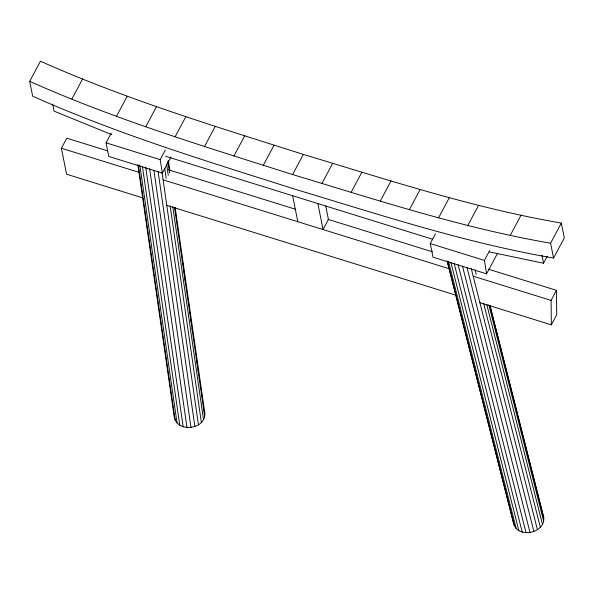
<?xml version="1.0" encoding="UTF-8"?>
<svg xmlns="http://www.w3.org/2000/svg" width="594" height="594" viewBox="0 0 594 594"><rect width="100%" height="100%" fill="white"/><g stroke="black" fill="none" stroke-linecap="round" stroke-linejoin="round"><path stroke-width="0.89" d="M175.119 207.269L204.796 412.949C206.252 430.94 173.27 432.974 174.339 414.315M489.909 305.212L543.77 517.768C545.195 534.615 514.07 539.003 513.513 521.109M29.7 81.348L40.451 61.212C125.505 99.183 214.724 126.247 303.341 154.41C388.565 180.049 473.433 207.959 561.337 223.077L564.3 237.919L553.549 258.056C465.644 242.939 380.784 215.028 295.56 189.389C206.942 161.226 117.716 134.162 32.663 96.191L29.7 81.348C114.753 119.32 203.972 146.384 292.597 174.547C377.814 200.185 462.681 228.096 550.586 243.213L553.549 258.056M71.896 99.005L82.648 78.868M142.798 197.899L66.58 174.213L61.39 148.24L66.766 138.172L107.499 150.831M116.276 116.714L127.027 96.577M170.953 157.009L162.362 173.092L108.776 156.437L106.059 142.827L111.212 133.175M145.73 126.797L156.482 106.66M162.362 173.092L160.187 159.652L165.34 150M175.156 136.702L185.907 116.565M204.559 146.428L215.31 126.292M233.939 155.984L244.691 135.848M263.283 165.355L274.034 145.218M292.597 174.547L303.341 154.41M321.866 183.561L332.618 163.424M351.106 192.397L361.857 172.26M380.301 201.039L391.052 180.903M409.452 209.511L420.203 189.375M438.558 217.79L449.309 197.654M497.319 253.735L486.583 273.841L432.989 257.195L430.271 243.577L435.424 233.925M467.612 225.891L478.363 205.754M486.583 273.841L484.407 260.402L489.56 250.75M510.32 235.246L521.072 215.11M550.586 243.213L561.337 223.077M489.256 251.871L543.54 263.239L547.26 256.266M479.566 302.546L551.351 324.859L551.076 300.408L556.452 290.34L488.268 269.156M551.351 324.859L556.719 314.79L556.452 290.34M165.585 156.252L432.751 239.278M106.059 142.827L160.187 159.652M430.271 243.577L484.407 260.402M168.599 169.817L295.225 209.162M327.992 219.349L432.477 251.819M61.39 148.24L139.315 172.453M163.224 179.885L449.242 268.763M473.151 276.195L551.076 300.408M166.728 205.331L455.635 295.114M111.776 134.667L54.084 111.137L52.673 104.069M543.77 517.768L489.857 305.39M204.113 410.551L204.796 412.949M488.855 304.9L543.621 521.042M486.768 304.529L542.448 524.257M475.126 269.869L476.262 274.361M483.553 303.126L540.332 527.205M471.213 268.414L537.414 529.67M467.084 267.827L533.902 531.504M462.526 266.201L530.019 532.566M458.1 264.627L526.046 532.788M454.068 263.105L522.252 532.157M450.935 262.563L518.881 530.717M448.455 261.301L516.179 528.563M447.282 261.271L514.322 525.846M447.082 260.863L513.439 522.742M541.951 255.286L543.54 263.239M325.75 206.051L328.437 219.483L323.062 229.551L317.872 203.579M292.627 195.738L297.817 221.711M168.369 160.477L169.839 170.656M175.512 213.046L175.779 214.872M180.264 245.983L180.531 247.809M181.452 254.217L181.712 256.044M182.64 262.451L182.9 264.278M183.828 270.686L184.088 272.512M185.016 278.92L185.276 280.747M188.58 303.623L188.84 305.45M189.768 311.857L190.028 313.684M190.956 320.092L191.216 321.918M192.144 328.326L192.404 330.153M193.332 336.553L193.592 338.387M196.896 361.256L197.156 363.09M198.084 369.49L198.344 371.324M199.272 377.725L199.532 379.559M200.46 385.959L200.72 387.793M201.648 394.193L201.908 396.027M167.835 161.071L169.55 172.958M174.584 207.855L204.655 416.29M166.676 164.382L168.265 175.393M172.772 206.601L203.49 419.527M164.694 168.221L166.149 178.319M170.122 205.851L201.366 422.445M162.028 172.46L198.441 424.859M158.093 171.436L194.899 426.581M153.92 170.53L191.001 427.517M149.651 168.763L186.991 427.583M145.686 167.048L183.16 426.789M142.419 166.365L179.759 425.178M139.82 164.969L177.027 422.869M138.461 165.785L175.141 420.017M137.823 164.419L174.235 416.817"/></g></svg>
